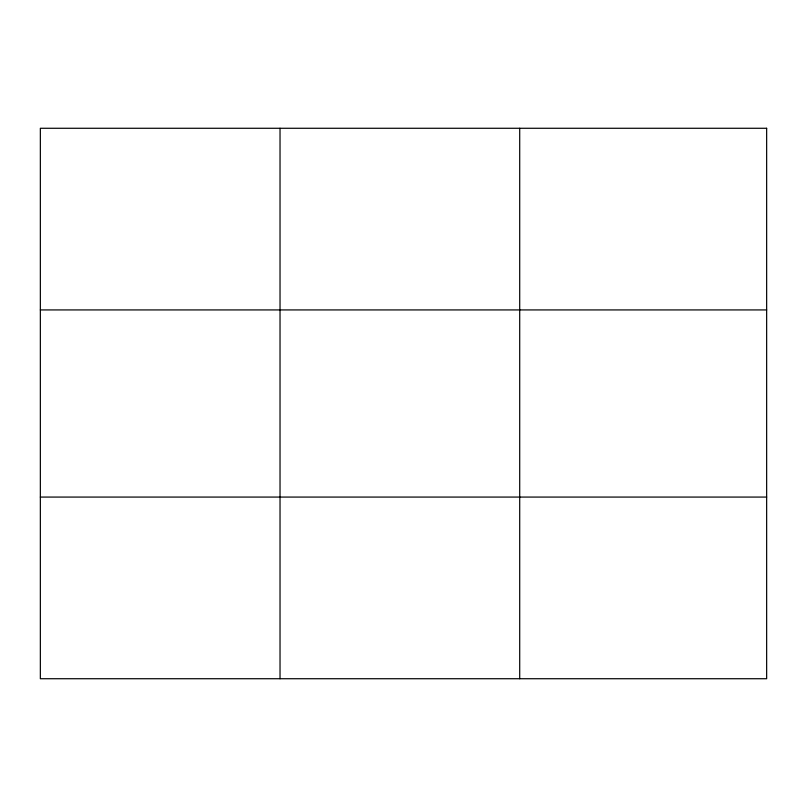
<?xml version="1.0" encoding="UTF-8"?>
<svg xmlns="http://www.w3.org/2000/svg" width="807" height="807" viewBox="0 0 807 807"><rect width="100%" height="100%" fill="white"/><g stroke="black" fill="none" stroke-linecap="round" stroke-linejoin="round"><path stroke-width="1.21" d="M280.029 678.727L280.029 128.273M519.708 678.727L519.708 128.273M40.35 309.928L766.65 309.928M40.35 497.072L766.65 497.072M766.65 128.273L766.65 678.727L40.35 678.727L40.35 128.273L766.65 128.273"/></g></svg>
